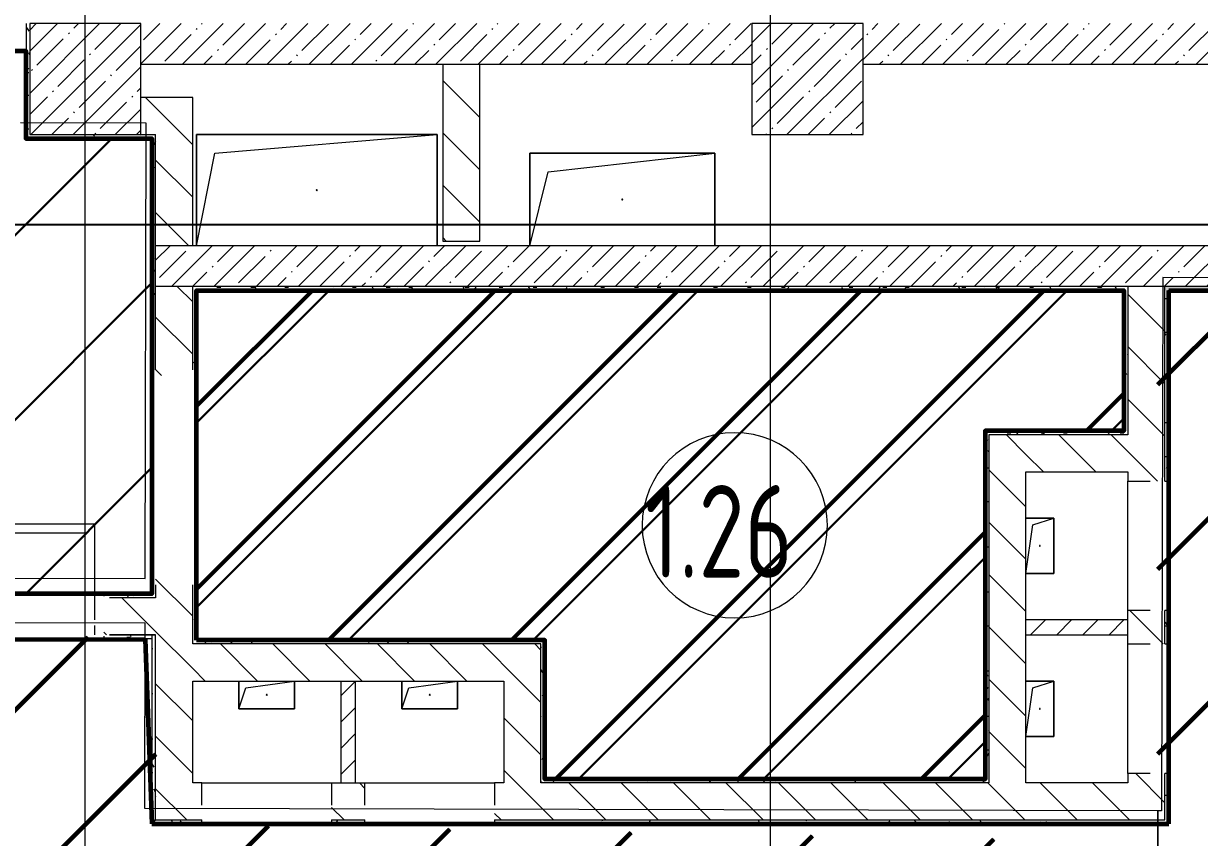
# Model space of a CAD drawing. Header units: millimetres. Extents: x -213911 to 415037, y -3642 to 107391.
# Drawn here: x 21941 to 28292, y 10669 to 15064 of the extents above; entities that cross this region are included whole.
import ezdxf

# ---------------------------------------------------------------- set-up
doc = ezdxf.new("R2010")
doc.units = ezdxf.units.MM
for name, color, linetype, lineweight in [('2)CF1', 5, 'Continuous', 30), ('5.5) Перег WD5', 3, 'Continuous', 40), ('7.3) Альбес', 5, 'Continuous', 50), ('7.5) Окраска потолка с инж комм.', 140, 'Continuous', 60), ('7.5.1) Окраска опуска черная', 140, 'Continuous', 60), ('7.5.3) Окраска опуска зеленая ММП', 3, 'Continuous', 60), ('A-AREA-BNDY', 7, 'Continuous', 5), ('A-AREA-IDEN', 7, 'Continuous', 9), ('A-FLOR', 7, 'Continuous', 9), ('A-GENM', 7, 'Continuous', 9), ('A-WALL', 7, 'Continuous', 5), ('I-WALL', 7, 'Continuous', 5), ('S-COLS', 7, 'Continuous', 9), ('S-COLS-1', 7, 'Continuous', 5), ('Оси', 7, 'Continuous', 9)]:
    doc.layers.add(name, color=color, linetype=linetype, lineweight=lineweight)
doc.layers.add('A-WALL-1', color=9, linetype='Continuous', lineweight=5, true_color=0x808080)
doc.layers.add('A-WALL-FNSH-1', color=9, linetype='Continuous', lineweight=5, true_color=0x808080)
doc.styles.add('ISOCPEUR_1', font='isocpeur.ttf', dxfattribs={"height": 350})
doc.styles.add('СПДС', font='ГОСТ тип А.ttf', dxfattribs={"width": 0.9})
doc.dimstyles.new('ISO-2_0_0_9К_Средний_округл2', dxfattribs={"dimscale": 304.8, "dimtxt": 199.196235, "dimasz": 0.492126, "dimexe": 0.393701, "dimexo": 0, "dimgap": 0, "dimtad": 1, "dimdec": 0, "dimrnd": 10, "dimzin": 0, "dimdsep": 46, "dimtxsty": 'ISOCPEUR_1', "dimblk1": 'OBLIQUE', "dimblk2": 'OBLIQUE', "dimsah": 1, "dimcen": 0.09, "dimdle": 0.393701, "dimazin": 0, "dimtfac": 1, "dimtdec": 4, "dimtix": 1, "dimtmove": 0, "dimatfit": 3, "dimfxl": 1, "dimtvp": 1, "dimtolj": 1, "dimtzin": 0, "dimarcsym": 2})
pattern_1 = [(45, (64.7, -136.06), (-114.04925, 114.04925), []), (45, (178.75, -136.06), (-114.04925, 114.04925), [201.612, -40.322, 6.706, -33.617])]
pattern_2 = [(135, (64.7, -136.06), (-141.4214, -141.4214), [])]
pattern_3 = [(45, (64.7, -136.06), (-70.71068, 70.71068), [])]
pattern_4 = [(0, (64.7, -136.06), (243.84, 60.96), [20.117, -162.763, 20.117, -162.763, -975.36]), (0, (64.7, -136.06), (243.84, 60.96), [-365.76, 20.117, -345.643, 20.117, -162.763, -426.72]), (0, (64.7, -136.06), (243.84, 60.96), [-914.4, 20.117, -101.803, 20.117, -284.683]), (120, (156.14, -105.58), (-174.71291, 180.69163), [20.117, -162.763, 20.117, -162.763, -975.36]), (120, (156.14, -105.58), (-174.71291, 180.69163), [-365.76, 20.117, -345.643, 20.117, -162.763, -426.72]), (120, (156.14, -105.58), (-174.71291, 180.69163), [-914.4, 20.117, -101.803, 20.117, -284.683]), (240, (186.62, 16.34), (-69.12709, -241.65163), [20.117, -162.763, 20.117, -162.763, -975.36]), (240, (186.62, 16.34), (-69.12709, -241.65163), [-365.76, 20.117, -345.643, 20.117, -162.763, -426.72]), (240, (186.62, 16.34), (-69.12709, -241.65163), [-914.4, 20.117, -101.803, 20.117, -284.683])]
pattern_5 = [(45, (20274.96, 10732.44), (-498.404, 498.404), [])]

# ---------------------------------------------------------------- blocks, each defined once
blk = doc.blocks.new('BSC_Колонна _Прямоугольная - 600х600-V20-Объем проектирования 1 этажа')
at = {"layer": 'S-COLS-1'}
h = blk.add_hatch(dxfattribs=at)
h.set_pattern_fill('FP_30', color=256, style=0, pattern_type=2)
h.set_pattern_definition([(45, (-26110, -14900), (-114.04925, 114.04925), []), (45, (-25995.95, -14900), (-114.04925, 114.04925), [201.613, -40.323, 6.706, -33.617])])
h.paths.add_polyline_path([(300, -300), (300, 300), (-300, 300), (-300, -300)])
for p, q in [((300, 300), (-300, 300)), ((-300, 300), (-300, -300)), ((300, -300), (300, 300)), ((-300, -300), (300, -300))]:
    blk.add_line(p, q, dxfattribs=at)
blk = doc.blocks.new('GM_Отверстие прямоугольное _в плите_ - Отверстие-22228780-Объем проектирования 1 этажа')
at = {"layer": 'A-GENM'}
for p, q in [((-75, 150), (75, 150)), ((75, 150), (-75, 150)), ((-37.5, 112.5), (75, 150)), ((75, 150), (75, -150)), ((75, -150), (75, 150)), ((-75, -150), (-37.5, 112.5)), ((75, -150), (-75, -150)), ((-75, -150), (75, -150))]:
    blk.add_line(p, q, dxfattribs=at)
for start, end in [(360, 180), (180, 360)]:
    blk.add_arc((0, 0), 2.5, start, end, dxfattribs=at)
blk = doc.blocks.new('BSC_Колонна _Прямоугольная - 600х600-V142-Объем проектирования 1 этажа')
at = {"layer": 'S-COLS-1'}
h = blk.add_hatch(dxfattribs=at)
h.set_pattern_fill('FP_144', color=256, style=0, pattern_type=2)
h.set_pattern_definition([(45, (-22210, -14900), (-114.0493, 114.0493), []), (45, (-22095.95, -14900), (-114.0493, 114.0493), [201.613, -40.323, 6.706, -33.617])])
h.paths.add_polyline_path([(160.9, -300), (300, -300), (300, 300), (-300, 300), (-300, -300)])
for p, q in [((300, 300), (-300, 300)), ((-300, 300), (-300, -300)), ((300, -300), (300, 300)), ((-300, -300), (300, -300))]:
    blk.add_line(p, q, dxfattribs=at)
blk = doc.blocks.new('GM_Отверстие прямоугольное _в плите_ - Отверстие-21955708-Объем проектирования 1 этажа')
at = {"layer": 'A-GENM'}
for p, q in [((-500, -250), (-500, 250)), ((-500, 250), (500, 250)), ((500, 250), (-500, 250)), ((-500, 250), (-500, -250)), ((-400, 150), (500, 250)), ((500, 250), (500, -250)), ((500, -250), (500, 250)), ((-500, -250), (-400, 150))]:
    blk.add_line(p, q, dxfattribs=at)
for start, end in [(360, 180), (180, 360)]:
    blk.add_arc((0, 0), 2.5, start, end, dxfattribs=at)
blk = doc.blocks.new('GM_Отверстие прямоугольное _в плите_ - Отверстие-21989797-Объем проектирования 1 этажа')
at = {"layer": 'A-GENM'}
for p, q in [((-650, -300), (-650, 300)), ((-650, 300), (650, 300)), ((650, 300), (-650, 300)), ((-650, 300), (-650, -300)), ((-550, 200), (650, 300)), ((650, 300), (650, -300)), ((650, -300), (650, 300)), ((-650, -300), (-550, 200))]:
    blk.add_line(p, q, dxfattribs=at)
for start, end in [(360, 180), (180, 360)]:
    blk.add_arc((0, 0), 2.5, start, end, dxfattribs=at)
blk = doc.blocks.new('GM_Отверстие прямоугольное _в плите_ - Отверстие-21620300-Объем проектирования 1 этажа')
at = {"layer": 'A-GENM'}
for p, q in [((-150, -75), (-150, 75)), ((-150, 75), (-150, -75)), ((-112.5, 37.5), (150, 75)), ((150, 75), (150, -75)), ((150, -75), (150, 75)), ((-150, -75), (-112.5, 37.5)), ((150, -75), (-150, -75)), ((-150, -75), (150, -75))]:
    blk.add_line(p, q, dxfattribs=at)
for start, end in [(360, 180), (180, 360)]:
    blk.add_arc((0, 0), 2.5, start, end, dxfattribs=at)
blk = doc.blocks.new('Марка_Помещения - Номер-25198446-Объем проектирования 1 этажа')
at = {"layer": 'A-AREA-IDEN'}
for start, end in [(360, 180), (180, 360)]:
    blk.add_arc((0, 0), 2.5, start, end, dxfattribs=at)
blk = doc.blocks.new('_Oblique')
at = {"color": 0, "linetype": 'ByBlock', "lineweight": -2}
blk.add_line((-0.5, -0.5), (0.5, 0.5), dxfattribs=at)
blk = doc.blocks.new('*D2013')
at = {"layer": '5.5) Перег WD5', "color": 0, "lineweight": -2, "transparency": 16777216}
for p, q in [((529.7, 14268.9), (529.7, 13858.4)), ((154.7, 13956.5), (154.7, 14098.4)), ((34.7, 13978.4), (529.7, 13978.4)), ((529.7, 13978.4), (53078.3, 13978.4))]:
    blk.add_line(p, q, dxfattribs=at)
at = {"layer": 'Defpoints', "color": 0, "transparency": 16777216}
for p in [(529.7, 14268.9), (529.7, 13978.4), (154.7, 13956.5)]:
    blk.add_point(p, dxfattribs=at)
at = {"layer": '5.5) Перег WD5', "color": 0, "lineweight": -2, "transparency": 16777216, "xscale": 304.8, "yscale": 304.8, "zscale": 304.8, "rotation": 180}
blk.add_blockref('_Oblique', (154.7, 13978.4), dxfattribs=at)
at = {"layer": '5.5) Перег WD5', "color": 0, "lineweight": -2, "transparency": 16777216, "xscale": 304.8, "yscale": 304.8, "zscale": 304.8}
blk.add_blockref('_Oblique', (529.7, 13978.4), dxfattribs=at)
at = {"layer": '5.5) Перег WD5', "color": 0, "lineweight": 25, "transparency": 16777216, "insert": (52518.3, 14445.1), "char_height": 350, "width": 455.087, "attachment_point": 1, "line_spacing_factor": 1.149209, "style": 'ISOCPEUR_1'}
blk.add_mtext('\\A1;380', dxfattribs=at)
blk = doc.blocks.new('*D2001')
at = {"layer": '5.5) Перег WD5', "color": 0, "lineweight": -2, "transparency": 16777216}
for p, q in [((6824.7, 15127.8), (6824.7, 15269.6)), ((7162.2, 14838.9), (7162.2, 15269.6)), ((6704.7, 15149.6), (7162.2, 15149.6)), ((7162.2, 15149.6), (62460.5, 15149.6))]:
    blk.add_line(p, q, dxfattribs=at)
at = {"layer": 'Defpoints', "color": 0, "transparency": 16777216}
for p in [(6824.7, 15127.8), (7162.2, 15149.6), (7162.2, 14838.9)]:
    blk.add_point(p, dxfattribs=at)
at = {"layer": '5.5) Перег WD5', "color": 0, "lineweight": -2, "transparency": 16777216, "xscale": 304.8, "yscale": 304.8, "zscale": 304.8, "rotation": 180}
blk.add_blockref('_Oblique', (6824.7, 15149.6), dxfattribs=at)
at = {"layer": '5.5) Перег WD5', "color": 0, "lineweight": -2, "transparency": 16777216, "xscale": 304.8, "yscale": 304.8, "zscale": 304.8}
blk.add_blockref('_Oblique', (7162.2, 15149.6), dxfattribs=at)
at = {"layer": '5.5) Перег WD5', "color": 0, "lineweight": 25, "transparency": 16777216, "insert": (61871.5, 15616.3), "char_height": 350, "width": 478.071, "attachment_point": 1, "line_spacing_factor": 1.149209, "style": 'ISOCPEUR_1'}
blk.add_mtext('\\A1;340', dxfattribs=at)

msp = doc.modelspace()

# ---------------------------------------------------------------- hatches: boundary and pattern name
at = {"layer": '2)CF1'}
h = msp.add_hatch(dxfattribs=at)
h.set_pattern_fill('ANSI31', color=256, scale=222)
h.paths.add_polyline_path([(21953.7, 14442.9), (20295.7, 14442.9), (20295.7, 14855), (21953.7, 14855)])
h = msp.add_hatch(dxfattribs=at)
h.set_pattern_fill('ANSI31', color=256, scale=222)
h.paths.add_polyline_path([(20295.7, 14442.9), (22634.7, 14442.9), (22634.7, 11984.9), (20295.7, 11984.9)])
h = msp.add_hatch(dxfattribs=at)
h.set_pattern_fill('ANSI31', color=256, scale=222)
h.paths.add_polyline_path([(27138.9, 12864.9), (27888.9, 12863.2), (27890.7, 13621.2), (25271.7, 13627.3), (25271.7, 13619.3), (23471.7, 13623.5), (22882.7, 13632.9), (22878.3, 11744.9), (24758.3, 11740.5), (24756.5, 10989.5), (27134.5, 10983.9)])
h = msp.add_hatch(dxfattribs=at)
h.set_pattern_fill('ANSI31', color=256, scale=222)
h.paths.add_polyline_path([(34324.8, 13622.9), (28066.2, 13622.9), (28066.2, 10730.2), (28062.8, 10730.2), (28062.8, 7771.4), (34324.8, 7769.3)])
h = msp.add_hatch(dxfattribs=at)
h.set_pattern_fill('ANSI31', color=256, scale=222)
h.set_pattern_definition(pattern_5)
h.paths.add_polyline_path([(20275.9, 10633.5), (20275.9, 7774), (28060.4, 7755.7), (28060.4, 10644), (22654.7, 10742.9), (22655.6, 11754.4), (20296.6, 11733.4)])
at = {"layer": '7.3) Альбес'}
h = msp.add_hatch(dxfattribs=at)
h.set_pattern_fill('ANSI31', color=256, scale=220)
h.paths.add_polyline_path([(22875.7, 11734.9), (22875.7, 13622.9), (27883.7, 13622.9), (27883.7, 12863.9), (27134.7, 12863.9), (27134.7, 10983.9), (24755.7, 10983.9), (24755.7, 11734.9)])
at = {"layer": '7.5) Окраска потолка с инж комм.'}
h = msp.add_hatch(dxfattribs=at)
h.set_pattern_fill('ANSI31', color=256, scale=222)
h.paths.add_polyline_path([(34324.8, 13622.9), (28066.2, 13622.9), (28066.2, 10730.2), (28062.8, 10730.2), (28062.8, 7771.4), (34324.8, 7769.3)])
h = msp.add_hatch(dxfattribs=at)
h.set_pattern_fill('ANSI31', color=256, scale=222)
h.set_pattern_definition(pattern_5)
h.paths.add_polyline_path([(20275.9, 10633.5), (20275.9, 7774), (28060.4, 7755.7), (28060.4, 10644), (22654.7, 10742.9), (22655.6, 11754.4), (20296.6, 11733.4)])
at = {"layer": 'I-WALL'}
h = msp.add_hatch(dxfattribs=at)
h.set_pattern_fill('FP_191', color=256, style=0, pattern_type=2)
h.set_pattern_definition(pattern_4)
h.paths.add_polyline_path([(21954.7, 14443.9), (21974.7, 14443.9), (21974.7, 15073.9), (21954.7, 15073.9), (21954.7, 14463.9)])
h = msp.add_hatch(dxfattribs=at)
h.set_pattern_fill('FP_1', color=256, style=0, pattern_type=2)
h.set_pattern_definition(pattern_1)
h.paths.add_polyline_path([(30854.7, 14843.9), (33074.7, 14843.9), (33074.7, 15063.9), (30674.7, 15063.9), (30674.7, 14843.9), (30694.7, 14843.9)])
h.paths.add_polyline_path([(24503.2, 14843.9), (25874.7, 14843.9), (25874.7, 15063.9), (22574.7, 15063.9), (22574.7, 14843.9), (24498.7, 14843.9)])
h.paths.add_polyline_path([(30054.7, 14843.9), (30074.7, 14843.9), (30074.7, 15063.9), (26474.7, 15063.9), (26474.7, 14843.9), (28844.7, 14843.9)])
h = msp.add_hatch(dxfattribs=at)
h.set_pattern_fill('FP_23', color=256, style=0, pattern_type=2)
h.set_pattern_definition(pattern_2)
h.paths.add_polyline_path([(24404.7, 13888.9), (24404.7, 14843.9), (24204.7, 14843.9), (24204.7, 13888.9)])
h = msp.add_hatch(dxfattribs=at)
h.set_pattern_fill('FP_23', color=256, style=0, pattern_type=2)
h.set_pattern_definition(pattern_2)
h.paths.add_polyline_path([(22725.9, 14463.9), (22854.7, 14463.9), (22854.7, 14663.9), (22574.7, 14663.9), (22574.7, 14463.9), (22654.7, 14463.9)])
h = msp.add_hatch(dxfattribs=at)
h.set_pattern_fill('FP_191', color=256, style=0, pattern_type=2)
h.set_pattern_definition(pattern_4)
h.paths.add_polyline_path([(21974.7, 14443.9), (22634.7, 14444.9), (22654.7, 14463.9), (21974.7, 14463.9)])
h.paths.add_polyline_path([(22654.7, 14443.9), (22654.7, 14463.9), (22634.7, 14443.9)])
h = msp.add_hatch(dxfattribs=at)
h.set_pattern_fill('FP_191', color=256, style=0, pattern_type=2)
h.set_pattern_definition(pattern_4)
h.paths.add_polyline_path([(22654.7, 11963.9), (22654.7, 12033.9), (22646.7, 12033.9), (22646.7, 12063.9), (22634.7, 12063.9), (22635.7, 11983.9)])
h.paths.add_polyline_path([(22634.7, 11963.9), (22654.7, 11963.9), (22634.7, 11983.9)])
h.paths.add_polyline_path([(22634.7, 13163.9), (22646.7, 13163.9), (22646.7, 13193.9), (22654.7, 13193.9), (22654.7, 14443.9), (22634.7, 14443.9), (22634.7, 13604)])
h = msp.add_hatch(dxfattribs=at)
h.set_pattern_fill('FP_23', color=256, style=0, pattern_type=2)
h.set_pattern_definition(pattern_2)
h.paths.add_polyline_path([(22854.7, 13863.9), (22854.7, 14463.9), (22654.7, 14463.9), (22654.7, 13863.9)])
h = msp.add_hatch(dxfattribs=at)
h.set_pattern_fill('FP_1', color=256, style=0, pattern_type=2)
h.set_pattern_definition(pattern_1)
h.paths.add_polyline_path([(27904.7, 13643.9), (30854.7, 13643.9), (30854.7, 13863.9), (22654.7, 13863.9), (22654.7, 13643.9), (27884.7, 13643.9)])
h = msp.add_hatch(dxfattribs=at)
h.set_pattern_fill('FP_23', color=256, style=0, pattern_type=2)
h.set_pattern_definition(pattern_2)
h.paths.add_polyline_path([(22654.7, 10763.9), (22854.7, 10763.9), (22854.7, 12063.9), (22654.7, 12063.9), (22654.7, 11516.5)])
h.paths.add_polyline_path([(22654.7, 13163.9), (22854.7, 13163.9), (22854.7, 13643.9), (22654.7, 13643.9), (22654.7, 13193.9)])
h = msp.add_hatch(dxfattribs=at)
h.set_pattern_fill('FP_191', color=256, style=0, pattern_type=2)
h.set_pattern_definition(pattern_4)
h.paths.add_polyline_path([(22874.7, 11733.9), (22874.7, 12063.9), (22862.7, 12063.9), (22862.7, 12033.9), (22854.7, 12033.9), (22854.7, 11733.9)])
h.paths.add_polyline_path([(22874.7, 13163.9), (22874.7, 13643.9), (22854.7, 13643.9), (22856, 13193.9), (22862.7, 13193.9), (22862.7, 13163.9)])
h = msp.add_hatch(dxfattribs=at)
h.set_pattern_fill('FP_191', color=256, style=0, pattern_type=2)
h.set_pattern_definition(pattern_4)
h.paths.add_polyline_path([(27904.7, 13623.9), (27904.7, 13643.9), (27884.7, 13623.9)])
h.paths.add_polyline_path([(26561.7, 13623.9), (27884.7, 13624.9), (27904.7, 13643.9), (22874.7, 13643.9), (22875.7, 13623.9), (25264.7, 13623.9)])
h = msp.add_hatch(dxfattribs=at)
h.set_pattern_fill('FP_191', color=256, style=0, pattern_type=2)
h.set_pattern_definition(pattern_4)
h.paths.add_polyline_path([(27884.7, 12843.9), (27904.7, 12843.9), (27884.7, 12863.9)])
h.paths.add_polyline_path([(27904.7, 12843.9), (27904.7, 13623.9), (27884.7, 13623.9), (27885.7, 12863.9)])
h = msp.add_hatch(dxfattribs=at)
h.set_pattern_fill('FP_23', color=256, style=0, pattern_type=2)
h.set_pattern_definition(pattern_2)
h.paths.add_polyline_path([(28104.7, 10763.9), (28104.7, 11013.9), (27904.7, 11013.9), (27904.7, 10763.9), (28024.4, 10763.9)])
h.paths.add_polyline_path([(28024.7, 11713.9), (28104.7, 11713.9), (28104.7, 11893.9), (27904.7, 11893.9), (27904.7, 11713.9)])
h.paths.add_polyline_path([(28104.7, 12593.9), (28104.7, 13643.9), (27904.7, 13643.9), (27904.7, 12593.9), (28024.7, 12593.9)])
h = msp.add_hatch(dxfattribs=at)
h.set_pattern_fill('FP_191', color=256, style=0, pattern_type=2)
h.set_pattern_definition(pattern_4)
h.paths.add_polyline_path([(30100.8, 13623.9), (34274.7, 13623.9), (34274.7, 13643.9), (28104.7, 13643.9), (28104.7, 13623.9), (28624.8, 13623.9)])
h = msp.add_hatch(dxfattribs=at)
h.set_pattern_fill('FP_191', color=256, style=0, pattern_type=2)
h.set_pattern_definition(pattern_4)
h.paths.add_polyline_path([(28124.7, 10743.9), (28124.7, 11013.9), (28104.7, 11013.9), (28104.7, 10743.9)])
h.paths.add_polyline_path([(28124.7, 11713.9), (28124.7, 11893.9), (28104.7, 11893.9), (28104.7, 11713.9)])
h.paths.add_polyline_path([(28124.7, 12593.9), (28124.7, 13622.9), (28104.7, 13623.9), (28104.7, 12593.9)])
h = msp.add_hatch(dxfattribs=at)
h.set_pattern_fill('FP_191', color=256, style=0, pattern_type=2)
h.set_pattern_definition(pattern_4)
h.paths.add_polyline_path([(27154.7, 12843.9), (27884.7, 12843.9), (27884.7, 12863.9), (27134.7, 12863.9), (27134.7, 12843.9)])
h = msp.add_hatch(dxfattribs=at)
h.set_pattern_fill('FP_191', color=256, style=0, pattern_type=2)
h.set_pattern_definition(pattern_4)
h.paths.add_polyline_path([(27154.7, 10983.9), (27154.7, 12843.9), (27134.7, 12843.9), (27134.7, 10983.9)])
h = msp.add_hatch(dxfattribs=at)
h.set_pattern_fill('FP_23', color=256, style=0, pattern_type=2)
h.set_pattern_definition(pattern_2)
h.paths.add_polyline_path([(27154.7, 10963.9), (27354.7, 10963.9), (27354.7, 12843.9), (27154.7, 12843.9), (27154.7, 10983.9)])
h = msp.add_hatch(dxfattribs=at)
h.set_pattern_fill('FP_23', color=256, style=0, pattern_type=2)
h.set_pattern_definition(pattern_2)
h.paths.add_polyline_path([(27354.7, 12643.9), (27904.7, 12643.9), (27904.7, 12843.9), (27354.7, 12843.9)])
h = msp.add_hatch(dxfattribs=at)
h.set_pattern_fill('FP_191', color=256, style=0, pattern_type=2)
h.set_pattern_definition(pattern_4)
h.paths.add_polyline_path([(22435.6, 11963.9), (22634.7, 11963.9), (22634.4, 11983.9), (22374.7, 11983.9), (22374.7, 11971.9), (22404.7, 11971.9), (22404.7, 11963.9)])
h.paths.add_polyline_path([(20372.5, 11963.9), (20444.7, 11963.9), (20444.7, 11971.9), (20474.7, 11971.9), (20474.7, 11983.9), (20294.7, 11983), (20274.7, 11963.9), (20294.7, 11963.9)])
h.paths.add_polyline_path([(20274.7, 11963.9), (20294.7, 11983.9), (20274.7, 11983.9)])
h = msp.add_hatch(dxfattribs=at)
h.set_pattern_fill('FP_23', color=256, style=0, pattern_type=2)
h.set_pattern_definition(pattern_2)
h.paths.add_polyline_path([(22435.6, 11763.9), (22654.7, 11763.9), (22654.7, 11963.9), (22374.7, 11963.9), (22374.7, 11763.9), (22404.7, 11763.9)])
h.paths.add_polyline_path([(20307, 11763.9), (20474.7, 11763.9), (20474.7, 11963.9), (20274.7, 11963.9), (20274.7, 11763.9), (20294.7, 11763.9)])
h = msp.add_hatch(dxfattribs=at)
h.set_pattern_fill('FP_22', color=256, style=0, pattern_type=2)
h.set_pattern_definition(pattern_3)
h.paths.add_polyline_path([(27904.7, 11763.9), (27904.7, 11843.9), (27354.7, 11843.9), (27354.7, 11763.9)])
h = msp.add_hatch(dxfattribs=at)
h.set_pattern_fill('FP_191', color=256, style=0, pattern_type=2)
h.set_pattern_definition(pattern_4)
h.paths.add_polyline_path([(22435.6, 11743.9), (22633.7, 11743.9), (22634.3, 11763.9), (22404.7, 11761.6), (22404.7, 11755.9), (22374.7, 11755.9), (22374.7, 11743.9), (22404.7, 11743.9)])
h.paths.add_polyline_path([(20294.7, 11743.9), (20474.7, 11743.9), (20474.7, 11755.9), (20444.7, 11755.9), (20444.7, 11763.9), (20284.7, 11763.9), (20284.7, 11743.9)])
h = msp.add_hatch(dxfattribs=at)
h.set_pattern_fill('FP_191', color=256, style=0, pattern_type=2)
h.set_pattern_definition(pattern_4)
h.paths.add_polyline_path([(22634.7, 10763.9), (22654.7, 10763.9), (22654.7, 11763.9), (22634.7, 11763.9), (22634.7, 10963.9)])
h = msp.add_hatch(dxfattribs=at)
h.set_pattern_fill('FP_191', color=256, style=0, pattern_type=2)
h.set_pattern_definition(pattern_4)
h.paths.add_polyline_path([(24734.7, 11713.9), (24734.7, 11733.9), (22874.7, 11733), (22854.7, 11713.9), (24695.1, 11713.9)])
h.paths.add_polyline_path([(22854.7, 11713.9), (22874.7, 11733.9), (22854.7, 11733.9)])
h = msp.add_hatch(dxfattribs=at)
h.set_pattern_fill('FP_23', color=256, style=0, pattern_type=2)
h.set_pattern_definition(pattern_2)
h.paths.add_polyline_path([(22854.7, 11513.9), (24734.7, 11513.9), (24734.7, 11713.9), (22854.7, 11713.9), (22854.7, 11516.5)])
h = msp.add_hatch(dxfattribs=at)
h.set_pattern_fill('FP_191', color=256, style=0, pattern_type=2)
h.set_pattern_definition(pattern_4)
h.paths.add_polyline_path([(24754.7, 10983.9), (24754.7, 11733.9), (24734.7, 11733.9), (24734.7, 10983.9)])
h = msp.add_hatch(dxfattribs=at)
h.set_pattern_fill('FP_22', color=256, style=0, pattern_type=2)
h.set_pattern_definition(pattern_3)
h.paths.add_polyline_path([(23734.7, 10963.9), (23734.7, 11513.9), (23654.7, 11513.9), (23654.7, 10963.9)])
h = msp.add_hatch(dxfattribs=at)
h.set_pattern_fill('FP_23', color=256, style=0, pattern_type=2)
h.set_pattern_definition(pattern_2)
h.paths.add_polyline_path([(24534.7, 10963.9), (24734.7, 10963.9), (24734.7, 11513.9), (24534.7, 11513.9), (24534.7, 10983.9)])
h = msp.add_hatch(dxfattribs=at)
h.set_pattern_fill('FP_23', color=256, style=0, pattern_type=2)
h.set_pattern_definition(pattern_2)
h.paths.add_polyline_path([(27134.7, 10763.9), (27904.7, 10763.9), (27904.7, 10963.9), (24484.7, 10963.9), (24484.7, 10763.9), (26561.7, 10763.9)])
h.paths.add_polyline_path([(23654.7, 10763.9), (23784.7, 10763.9), (23784.7, 10963.9), (23604.7, 10963.9), (23604.7, 10763.9)])
h.paths.add_polyline_path([(22904.7, 10763.9), (22904.7, 10963.9), (22854.7, 10963.9), (22854.7, 10763.9)])
h = msp.add_hatch(dxfattribs=at)
h.set_pattern_fill('FP_191', color=256, style=0, pattern_type=2)
h.set_pattern_definition(pattern_4)
h.paths.add_polyline_path([(26561.7, 10963.9), (27154.7, 10963.9), (27132.6, 10983.9), (24754.7, 10983), (24734.7, 10963.9), (26324.8, 10963.9)])
h.paths.add_polyline_path([(24734.7, 10963.9), (24754.7, 10983.9), (24734.7, 10983.9)])
h.paths.add_polyline_path([(27154.7, 10963.9), (27154.7, 10983.9), (27134.7, 10983.9)])
h = msp.add_hatch(dxfattribs=at)
h.set_pattern_fill('FP_191', color=256, style=0, pattern_type=2)
h.set_pattern_definition(pattern_4)
h.paths.add_polyline_path([(26286.2, 10743.9), (28104.7, 10743.9), (28104.7, 10763.9), (24484.7, 10763.9), (24484.7, 10743.9), (26213, 10743.9)])
h.paths.add_polyline_path([(23784.7, 10743.9), (23784.7, 10763.9), (23604.7, 10763.9), (23604.7, 10743.9), (23734.7, 10743.9)])
h.paths.add_polyline_path([(22655.1, 10743.9), (22904.7, 10743.9), (22904.7, 10763.9), (22634.7, 10763.9), (22634.7, 10743.9), (22654.7, 10743.9)])

# ---------------------------------------------------------------- linework, layer by layer
at = {"layer": '7.3) Альбес'}
msp.add_lwpolyline([(22875.7, 11734.9), (22875.7, 13622.9), (27883.7, 13622.9), (27883.7, 12863.9), (27134.7, 12863.9), (27134.7, 10983.9), (24755.7, 10983.9), (24755.7, 11734.9)], close=True, dxfattribs=at)
at = {"layer": '7.5) Окраска потолка с инж комм.'}
for p, q in [((28125.7, 10742.9), (28125.7, 13622.9)), ((28125.7, 13622.9), (34295.7, 13622.9)), ((20284.7, 11742.9), (22597.6, 11737.5)), ((22597.6, 11737.5), (22633.7, 10742.9)), ((22633.7, 10742.9), (28125.7, 10742.9))]:
    msp.add_line(p, q, dxfattribs=at)
at = {"layer": '7.5.1) Окраска опуска черная'}
for p, q in [((28125.7, 10742.9), (28125.7, 13622.9)), ((28125.7, 13622.9), (34295.7, 13622.9)), ((20284.7, 11742.9), (22597.6, 11737.5)), ((22597.6, 11737.5), (22633.7, 10742.9)), ((22633.7, 10742.9), (28125.7, 10742.9))]:
    msp.add_line(p, q, dxfattribs=at)
msp.add_lwpolyline([(20294.7, 14915.9), (21953.7, 14915.9), (21953.7, 14443.9), (22633.7, 14442.9), (22633.7, 11984.9), (20294.7, 11984.9), (20294.7, 14915.9)], dxfattribs=at)
at = {"layer": '7.5.3) Окраска опуска зеленая ММП'}
msp.add_lwpolyline([(22875.7, 11734.9), (22875.7, 13622.9), (27883.7, 13622.9), (27883.7, 12863.9), (27134.7, 12863.9), (27134.7, 10983.9), (24755.7, 10983.9), (24755.7, 11734.9)], close=True, dxfattribs=at)
at = {"layer": 'A-AREA-BNDY', "flags": 128}
for points in [[(28087.4, 10813.1), (28066.4, 10813.1), (28059.5, 7854.6), (30229.5, 7849.5), (30229.4, 7811.5), (32729.4, 7805.7), (32729.5, 7843.7), (38538.5, 7830), (38544.9, 10588), (37994.9, 10589.3), (37996.2, 11131.3), (38276.2, 11130.7), (38303.9, 22912.6), (37674.4, 22914.1), (37531.9, 22914.4), (37044.9, 22915.6), (37044.9, 22916.6), (35244.9, 22920.8), (35244.9, 22919.8), (34757.9, 22920.9), (34615.4, 22921.3), (34285.9, 22922.1), (34264.2, 13678.1), (28094.2, 13692.6)], [(28059.5, 7854.6), (28066.4, 10812.6), (22595.5, 10825.5), (22597.8, 11825.5), (20259.8, 11830.9), (20257.5, 10851.9), (20236.5, 10842), (20229.5, 7873)]]:
    msp.add_lwpolyline(points, close=True, dxfattribs=at)
msp.add_lwpolyline([(20260.4, 12072.9), (22598.4, 12067.5), (22604.1, 14525.5), (21924.1, 14527)], dxfattribs=at)
at = {"layer": 'A-FLOR'}
for p, q in [((21954.7, 15063.9), (21954.7, 14443.9)), ((21954.7, 14443.9), (22633.7, 14443.9)), ((22634.7, 14443.9), (22634.7, 11984.9)), ((22874.7, 13163.9), (22874.7, 13623.9)), ((22875.7, 13623.9), (27883.7, 13623.9)), ((27884.7, 13623.9), (27884.7, 12864.9)), ((28124.7, 13623.9), (34294.7, 13623.9)), ((28124.7, 11983.9), (28124.7, 13622.9)), ((22634.7, 13163.9), (22646.7, 13163.9)), ((22862.7, 13163.9), (22874.7, 13163.9)), ((27884.7, 12863.9), (27134.7, 12863.9)), ((27134.7, 12863.9), (27134.7, 10983.9)), ((20509.3, 12362.8), (22324.5, 12362.8)), ((22324.5, 12362.8), (22324.5, 11843.9)), ((22274.5, 12312.8), (20559.3, 12312.8)), ((22274.5, 11762.8), (22274.5, 12312.8)), ((22874.7, 12063.9), (22862.7, 12063.9)), ((22874.7, 11733.9), (22874.7, 12063.9)), ((28124.7, 11943.9), (28124.7, 11103.9)), ((22324.5, 11813.9), (22324.5, 11763.9)), ((22634.7, 11763.9), (22634.7, 10743.9)), ((20574.7, 11743.9), (22274.7, 11743.9)), ((22324.7, 11743.9), (22633.7, 11743.9)), ((24754.7, 11733.9), (22875.7, 11733.9)), ((24754.7, 10983.9), (24754.7, 11733.9)), ((28124.7, 10743.9), (28124.7, 11063.9)), ((27133.7, 10983.9), (24755.7, 10983.9)), ((22634.7, 10743.9), (22954.7, 10743.9)), ((23604.7, 10743.9), (22994.7, 10743.9)), ((23834.7, 10743.9), (23604.7, 10743.9)), ((23874.7, 10743.9), (28124.7, 10743.9))]:
    msp.add_line(p, q, dxfattribs=at)
at = {"layer": 'A-WALL'}
for p, q in [((22633.7, 14443.9), (22634.7, 14443.9)), ((22654.7, 13193.9), (22654.7, 13643.9)), ((27884.7, 13623.9), (22874.7, 13623.9)), ((27884.7, 12863.9), (27884.7, 12864.9)), ((22654.7, 12033.9), (22654.7, 11963.9)), ((22634.7, 11983.9), (22374.7, 11983.9)), ((22634.7, 11984.9), (22634.7, 11983.9)), ((27904.7, 11713.9), (27904.7, 11893.9)), ((23604.7, 10963.9), (23784.7, 10963.9)), ((27134.7, 10983.9), (27134.7, 10983.9))]:
    msp.add_line(p, q, dxfattribs=at)
at = {"layer": 'A-WALL-1'}
for p, q in [((22574.7, 14843.9), (25874.7, 14843.9)), ((24204.7, 14843.9), (24204.7, 13888.9)), ((24404.7, 13888.9), (24404.7, 14843.9)), ((26474.7, 14843.9), (30074.7, 14843.9)), ((22854.7, 14663.9), (22574.7, 14663.9)), ((22854.7, 13863.9), (22854.7, 14663.9)), ((22574.7, 14463.9), (22654.7, 14463.9)), ((22654.7, 13643.9), (22654.7, 14463.9)), ((30854.7, 13863.9), (22654.7, 13863.9)), ((24204.7, 13888.9), (24404.7, 13888.9)), ((34274.7, 13643.9), (22654.7, 13643.9)), ((22854.7, 13193.9), (22854.7, 13643.9)), ((27904.7, 13643.9), (27904.7, 12843.9)), ((28104.7, 12593.9), (28104.7, 13643.9)), ((28124.7, 13622.9), (28124.7, 13623.9)), ((27154.7, 12843.9), (27154.7, 10963.9)), ((27904.7, 12843.9), (27154.7, 12843.9)), ((27354.7, 10963.9), (27354.7, 12643.9)), ((27354.7, 12643.9), (27904.7, 12643.9)), ((27904.7, 12643.9), (27904.7, 12593.9)), ((27904.7, 12593.9), (28024.7, 12593.9)), ((28104.7, 12593.9), (28124.7, 12593.9)), ((22646.7, 12063.9), (22634.7, 12063.9)), ((22854.7, 11713.9), (22854.7, 12033.9)), ((22374.7, 11983.9), (22374.7, 11971.9)), ((22654.7, 11963.9), (22404.7, 11963.9)), ((28024.7, 11893.9), (27904.7, 11893.9)), ((28104.7, 11713.9), (28104.7, 11893.9)), ((28124.7, 11893.9), (28104.7, 11893.9)), ((27904.7, 11843.9), (27354.7, 11843.9)), ((22374.7, 11755.9), (22374.7, 11743.9)), ((22404.7, 11763.9), (22654.7, 11763.9)), ((22654.7, 11763.9), (22404.7, 11763.9)), ((22654.7, 10763.9), (22654.7, 11763.9)), ((27354.7, 11763.9), (27904.7, 11763.9)), ((22633.7, 11743.9), (22634.7, 11743.9)), ((24734.7, 11713.9), (22854.7, 11713.9)), ((22875.7, 11733.9), (22874.7, 11733.9)), ((24734.7, 10963.9), (24734.7, 11713.9)), ((27904.7, 11713.9), (28024.7, 11713.9)), ((28104.7, 11713.9), (28124.7, 11713.9)), ((22854.7, 11513.9), (24534.7, 11513.9)), ((22854.7, 10963.9), (22854.7, 11513.9)), ((23654.7, 11513.9), (23654.7, 10963.9)), ((23734.7, 10963.9), (23734.7, 11513.9)), ((24534.7, 11513.9), (24534.7, 10963.9)), ((27904.7, 11013.9), (27904.7, 10963.9)), ((28024.7, 11013.9), (27904.7, 11013.9)), ((28104.7, 10763.9), (28104.7, 11013.9)), ((28124.7, 11013.9), (28104.7, 11013.9)), ((22904.7, 10963.9), (22854.7, 10963.9)), ((22904.7, 10843.9), (22904.7, 10963.9)), ((23604.7, 10963.9), (23604.7, 10843.9)), ((23784.7, 10843.9), (23784.7, 10963.9)), ((24534.7, 10963.9), (24484.7, 10963.9)), ((24484.7, 10963.9), (24484.7, 10843.9)), ((27154.7, 10963.9), (24734.7, 10963.9)), ((27134.7, 10983.9), (24754.7, 10983.9)), ((27904.7, 10963.9), (27354.7, 10963.9)), ((22654.7, 10763.9), (22904.7, 10763.9)), ((22904.7, 10743.9), (22904.7, 10763.9)), ((23604.7, 10763.9), (23784.7, 10763.9)), ((23604.7, 10763.9), (23604.7, 10743.9)), ((23784.7, 10743.9), (23784.7, 10763.9)), ((24484.7, 10763.9), (28104.7, 10763.9)), ((24484.7, 10763.9), (24484.7, 10743.9))]:
    msp.add_line(p, q, dxfattribs=at)
at = {"layer": 'A-WALL-FNSH-1'}
for p, q in [((21954.7, 14863.9), (21953.7, 14863.9)), ((21953.7, 14863.9), (21953.7, 14442.9)), ((21953.7, 14442.9), (22633.7, 14442.9)), ((22633.7, 14442.9), (22633.7, 13163.9)), ((22875.7, 13163.9), (22875.7, 13622.9)), ((22875.7, 13622.9), (23464.7, 13622.9)), ((23464.7, 13622.9), (23464.7, 13623.9)), ((25264.7, 13623.9), (25264.7, 13622.9)), ((25264.7, 13622.9), (27883.7, 13622.9)), ((27883.7, 13622.9), (27883.7, 12864.9)), ((34295.7, 13622.9), (28124.7, 13622.9)), ((28125.7, 12593.9), (28125.7, 13622.9)), ((22633.7, 13163.9), (22634.7, 13163.9)), ((22874.7, 13163.9), (22875.7, 13163.9)), ((27133.7, 12864.9), (27133.7, 10982.9)), ((27883.7, 12864.9), (27133.7, 12864.9)), ((28124.7, 12593.9), (28125.7, 12593.9)), ((22634.7, 12063.9), (22633.7, 12063.9)), ((22633.7, 12063.9), (22633.7, 11984.9)), ((22875.7, 12063.9), (22874.7, 12063.9)), ((22875.7, 11734.9), (22875.7, 12063.9)), ((22633.7, 11984.9), (22374.7, 11984.9)), ((22374.7, 11984.9), (22374.7, 11983.9)), ((28125.7, 11893.9), (28124.7, 11893.9)), ((28125.7, 11713.9), (28125.7, 11893.9)), ((22374.7, 11743.9), (22374.7, 11742.9)), ((22374.7, 11742.9), (22633.7, 11742.9)), ((22633.7, 11742.9), (22633.7, 10742.9)), ((24755.7, 11734.9), (22875.7, 11734.9)), ((24755.7, 10982.9), (24755.7, 11734.9)), ((28124.7, 11713.9), (28125.7, 11713.9)), ((28125.7, 11013.9), (28124.7, 11013.9)), ((28125.7, 10742.9), (28125.7, 11013.9)), ((24755.7, 10982.9), (27133.7, 10982.9)), ((22633.7, 10742.9), (22904.7, 10742.9)), ((22904.7, 10742.9), (22904.7, 10743.9)), ((23604.7, 10743.9), (23604.7, 10742.9)), ((23604.7, 10742.9), (23784.7, 10742.9)), ((23784.7, 10742.9), (23784.7, 10743.9)), ((24484.7, 10743.9), (24484.7, 10742.9)), ((24484.7, 10742.9), (28125.7, 10742.9))]:
    msp.add_line(p, q, dxfattribs=at)
at = {"layer": 'I-WALL'}
for p, q in [((23464.7, 13622.9), (25264.7, 13622.9)), ((23464.7, 13622.9), (23464.7, 13614.9)), ((25264.7, 13614.9), (23464.7, 13614.9)), ((25264.7, 13622.9), (25264.7, 13614.9)), ((27904.7, 11893.9), (27904.7, 12593.9)), ((28125.7, 12593.9), (28125.7, 11983.9)), ((28125.7, 11943.9), (28125.7, 11893.9)), ((27904.7, 11013.9), (27904.7, 11713.9)), ((28125.7, 11713.9), (28125.7, 11103.9)), ((28125.7, 11063.9), (28125.7, 11013.9)), ((22904.7, 10963.9), (23604.7, 10963.9)), ((23784.7, 10963.9), (24484.7, 10963.9)), ((22954.7, 10742.9), (22904.7, 10742.9)), ((23604.7, 10742.9), (22994.7, 10742.9)), ((23834.7, 10742.9), (23784.7, 10742.9)), ((24484.7, 10742.9), (23874.7, 10742.9))]:
    msp.add_line(p, q, dxfattribs=at)
at = {"layer": 'Оси'}
for points in [[(22274.7, -2042.3), (22274.7, 2957.7), (22274.7, 22262), (22274.7, 27262)], [(25974.7, -2042.3), (25974.7, 2957.7), (25974.7, 22262), (25974.7, 27262)]]:
    msp.add_lwpolyline(points, dxfattribs=at)

# ---------------------------------------------------------------- block references
at = {"layer": 'A-AREA-IDEN', "xscale": 199.9999999999999, "yscale": 199.9999999999999, "zscale": 199.9999999999999}
msp.add_blockref('Марка_Помещения - Номер-25198446-Объем проектирования 1 этажа', (25782.1, 12354.8), dxfattribs=at)
at = {"layer": 'A-GENM'}
for name, p in [('GM_Отверстие прямоугольное _в плите_ - Отверстие-21989797-Объем проектирования 1 этажа', (23524.7, 14163.9)), ('GM_Отверстие прямоугольное _в плите_ - Отверстие-21955708-Объем проектирования 1 этажа', (25174.7, 14113.9)), ('GM_Отверстие прямоугольное _в плите_ - Отверстие-22228780-Объем проектирования 1 этажа', (27429.7, 12243.9)), ('GM_Отверстие прямоугольное _в плите_ - Отверстие-21620300-Объем проектирования 1 этажа', (23254.7, 11438.9)), ('GM_Отверстие прямоугольное _в плите_ - Отверстие-21620300-Объем проектирования 1 этажа', (24134.7, 11438.9)), ('GM_Отверстие прямоугольное _в плите_ - Отверстие-22228780-Объем проектирования 1 этажа', (27429.7, 11363.9))]:
    msp.add_blockref(name, p, dxfattribs=at)
at = {"layer": 'S-COLS'}
for name, p in [('BSC_Колонна _Прямоугольная - 600х600-V142-Объем проектирования 1 этажа', (22274.7, 14763.9)), ('BSC_Колонна _Прямоугольная - 600х600-V20-Объем проектирования 1 этажа', (26174.7, 14763.9))]:
    msp.add_blockref(name, p, dxfattribs=at)

# ---------------------------------------------------------------- texts
at = {"layer": 'A-AREA-IDEN', "insert": (25298.3, 12572), "char_height": 500, "width": 1212.151, "attachment_point": 1, "style": 'СПДС'}
msp.add_mtext('1.26', dxfattribs=at)

# ---------------------------------------------------------------- dimensions: what is measured, and where the dimension line sits
at = {"layer": '5.5) Перег WD5', "color": 18, "lineweight": 25, "true_color": 0x000000}
for base, p1, p2, override, picture, middle in [((7162.2018714, 15149.6492175), (6824.7018714, 15127.7574188), (7162.2018714, 14838.9378314), {"dimasz": 1, "dimpost": '<>', "dimtxsty": 'ISOCPEUR_1', "dimfxl": 444.21054}, '*D2001', (62110.5131011, 15149.6492175)), ((529.7, 13978.4), (154.7, 13956.5), (529.7, 14268.9), {"dimasz": 1, "dimpost": '<>', "dimtxsty": 'ISOCPEUR_1', "dimfxl": 488.106003}, '*D2013', (52745.8, 13978.4))]:
    dim = msp.add_linear_dim(base=base, p1=p1, p2=p2, dimstyle='ISO-2_0_0_9К_Средний_округл2', override=override, dxfattribs=at)
    dim.commit()
    dim.dimension.update_dxf_attribs({"geometry": picture, "text_midpoint": middle, "dimtype": 160})

doc.saveas('drawing.dxf')
